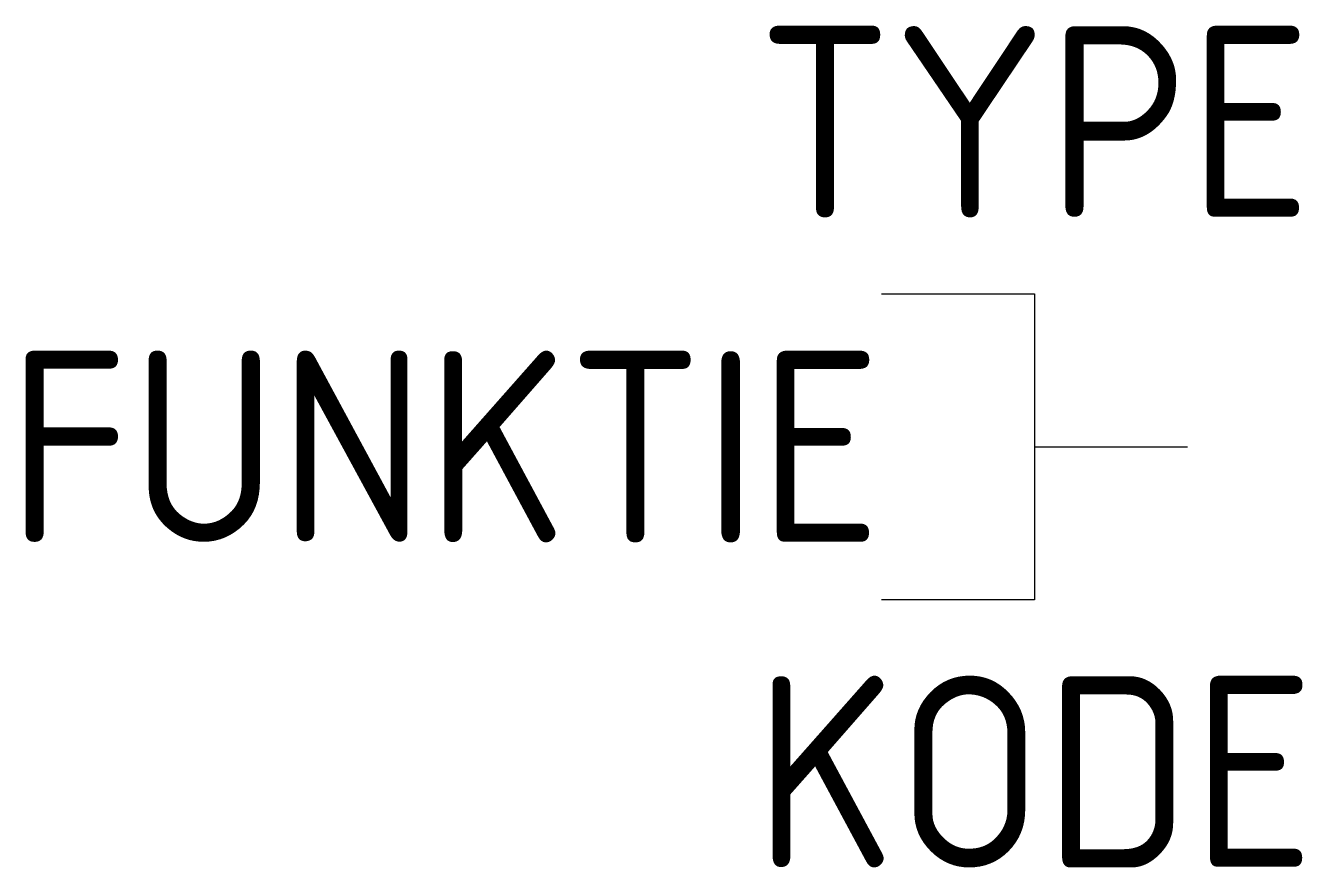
# Model space of a CAD drawing. Extents: x -15.2 to 1.5, y -5.5 to 5.5.
import ezdxf
from ezdxf.enums import TextEntityAlignment as Align

# ---------------------------------------------------------------- set-up
doc = ezdxf.new("R2010")
doc.units = 0
doc.layers.get('0').update_dxf_attribs({"linetype": 'CONTINUOUS'})
doc.styles.get("Standard").update_dxf_attribs({"font": 'iso8.shx'})

msp = doc.modelspace()

# ---------------------------------------------------------------- linework, layer by layer
for p, q in [((-4, 2), (-2, 2)), ((-2, 2), (-2, -2)), ((-2, 0), (0, 0)), ((-2, -2), (-4, -2))]:
    msp.add_line(p, q)

# ---------------------------------------------------------------- texts
for tag, p in [('TYPE', (-2, 3)), ('KODE', (-2, -5.5))]:
    msp.add_attdef(tag, text='XXX', height=2.5).set_placement(p, align=Align.CENTER)
msp.add_attdef('FUNKTIE', text='XXX', height=2.5).set_placement((-4, -1.25), align=Align.RIGHT)

doc.saveas('drawing.dxf')
